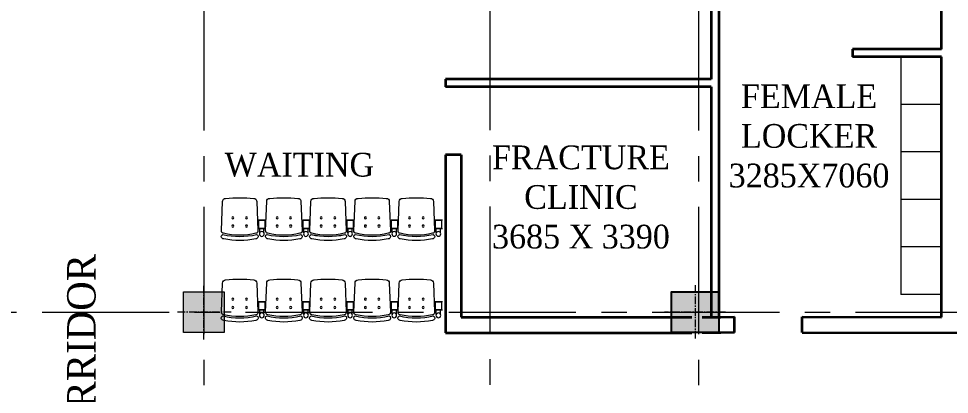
# Model space of a CAD drawing. Header units: inches. Extents: x 1789308 to 1948517, y 1504002 to 1708835.
# Drawn here: x 1890694 to 1893439, y 1665094 to 1666201 of the extents above; entities that cross this region are included whole.
import ezdxf

# ---------------------------------------------------------------- set-up
doc = ezdxf.new("R2010")
doc.units = ezdxf.units.IN
doc.header["$LTSCALE"] = 0.015
doc.header["$MEASUREMENT"] = 0
for name, pattern in [('$DDT_AUDIT_GENERATED_(C)', [0]), ('CENTER', [2, 1.25, -0.25, 0.25, -0.25]), ('CENTER2', [1.125, 0.75, -0.125, 0.125, -0.125])]:
    doc.linetypes.add(name, pattern=pattern)
for name, color, linetype, lineweight in [('CENTER LINE', 1, 'CENTER2', 18), ('COLUMN - HACTH - STR', 25, '$DDT_AUDIT_GENERATED_(C)', 15), ('COLUMN - STR', 6, 'Continuous', 15), ('ELE .18', 250, 'Continuous', 15), ('GRID - COLUMN - STR', 251, 'CENTER', 15), ('PR_TEXT', 7, 'Continuous', 13), ('PROPOSED_HOSPITAL_BASUNDHARA$0$MUEBLES', 143, 'Continuous', 5), ('SECTION -  LINE - STR', 3, 'Continuous', 20), ('TEXT', 7, 'Continuous', 5), ('wall', 1, 'Continuous', 35)]:
    doc.layers.add(name, color=color, linetype=linetype, lineweight=lineweight)
doc.styles.add('Scale M 100', font='times.ttf', dxfattribs={"width": 0.95, "height": 350})

# ---------------------------------------------------------------- blocks, each defined once
blk = doc.blocks.new('COL 600X600')
at = {"layer": 'COLUMN - HACTH - STR'}
h = blk.add_hatch(color=256, dxfattribs=at)
h.dxf.hatch_style = 1
h.paths.add_polyline_path([(-226608, -550894), (-226008, -550894), (-226008, -550294), (-226608, -550294)])
at = {"layer": 'CENTER LINE', "ltscale": 10000}
for points in [[(-226308, -550994), (-226308, -550194)], [(-225908, -550594), (-226708, -550594)]]:
    blk.add_lwpolyline(points, dxfattribs=at)
at = {"layer": 'COLUMN - STR', "ltscale": 100}
blk.add_lwpolyline([(-226608, -550294), (-226008, -550294), (-226008, -550894), (-226608, -550894)], close=True, dxfattribs=at)
blk = doc.blocks.new('COL 600X700')
at = {"layer": 'COLUMN - HACTH - STR', "ltscale": 100}
blk.add_hatch(color=256, dxfattribs=at).paths.add_polyline_path([(600, 0), (0, 0), (0, -700), (600, -700)])
at = {"layer": 'CENTER LINE', "color": 6, "ltscale": 10000}
for points in [[(300, 100), (300, -800)], [(-100, -350), (700, -350)]]:
    blk.add_lwpolyline(points, dxfattribs=at)
at = {"layer": 'COLUMN - STR', "linetype": 'Continuous', "lineweight": -3, "ltscale": 100}
blk.add_lwpolyline([(0, 0), (600, 0), (600, -700), (0, -700)], close=True, dxfattribs=at)
blk = doc.blocks.new('fdhs')
at = {"layer": 'PROPOSED_HOSPITAL_BASUNDHARA$0$MUEBLES', "color": 252}
for p, q in [((-431227, -476146), (-431227, -476211)), ((-431227, -476146), (-431227, -476211)), ((-431164, -476146), (-431164, -476211)), ((-431164, -476146), (-431164, -476211)), ((-431164, -476146), (-431164, -476211)), ((-431164, -476146), (-431164, -476211)), ((-430576, -476146), (-430576, -476211)), ((-430576, -476146), (-430576, -476211)), ((-430513, -476146), (-430513, -476211)), ((-430513, -476146), (-430513, -476211)), ((-430513, -476146), (-430513, -476211)), ((-429925, -476146), (-429925, -476211)), ((-429925, -476146), (-429925, -476211)), ((-429862, -476146), (-429862, -476211)), ((-429862, -476146), (-429862, -476211)), ((-429862, -476146), (-429862, -476211))]:
    blk.add_line(p, q, dxfattribs=at)
for points in [[(-431758, -476057, 0.313291), (-431793, -476086), (-431793, -476094, 0.405338), (-431770, -476121, -0.108187), (-431273, -476121, 0.405338), (-431250, -476094), (-431250, -476086, 0.313291), (-431285, -476057, 0.106839), (-431758, -476057)], [(-431107, -476057, 0.313291), (-431142, -476086), (-431142, -476094, 0.405338), (-431119, -476121, -0.108187), (-430622, -476121, 0.405338), (-430599, -476094), (-430599, -476086, 0.313291), (-430633, -476057, 0.106839), (-431107, -476057)], [(-430456, -476057, 0.313291), (-430490, -476086), (-430490, -476094, 0.405338), (-430468, -476121, -0.108187), (-429971, -476121, 0.405338), (-429948, -476094), (-429948, -476086, 0.313291), (-429982, -476057, 0.106839), (-430456, -476057)]]:
    blk.add_lwpolyline(points, format="xyb", dxfattribs=at)
for points in [[(-431284, -476139, 0.116706), (-431759, -476139, 0.436418), (-431790, -476180), (-431774, -476607, 0.420081), (-431729, -476654, 0.045627), (-431314, -476654, 0.420081), (-431269, -476607), (-431253, -476180, 0.436418)], [(-430633, -476139, 0.116706), (-431108, -476139, 0.436418), (-431139, -476180), (-431123, -476607, 0.420081), (-431077, -476654, 0.045627), (-430663, -476654, 0.420081), (-430618, -476607), (-430602, -476180, 0.436418)], [(-429981, -476139, 0.116706), (-430457, -476139, 0.436418), (-430487, -476180), (-430472, -476607, 0.420081), (-430426, -476654, 0.045627), (-430012, -476654, 0.420081), (-429967, -476607), (-429951, -476180, 0.436418)]]:
    blk.add_lwpolyline(points, format="xyb", close=True, dxfattribs=at)
for points in [[(-431259, -476332), (-431149, -476332), (-431149, -476211), (-431254, -476211)], [(-431133, -476332), (-431243, -476332), (-431243, -476211), (-431137, -476211)], [(-430608, -476332), (-430497, -476332), (-430497, -476211), (-430603, -476211)], [(-430482, -476332), (-430592, -476332), (-430592, -476211), (-430486, -476211)], [(-429956, -476332), (-429846, -476332), (-429846, -476211), (-429952, -476211)], [(-429831, -476332), (-429941, -476332), (-429941, -476211), (-429835, -476211)]]:
    blk.add_lwpolyline(points, dxfattribs=at)
for centre, radius in [((-431196, -476130), 35.5), ((-431196, -476130), 35.5), ((-430545, -476130), 35.5), ((-430545, -476130), 35.5), ((-429894, -476130), 35.5), ((-429894, -476130), 35.5), ((-431622, -476246), 15), ((-431622, -476368), 15), ((-431422, -476368), 15), ((-431421, -476246), 15), ((-430971, -476246), 15), ((-430971, -476368), 15), ((-430771, -476368), 15), ((-430770, -476246), 15), ((-430319, -476246), 15), ((-430319, -476368), 15), ((-430119, -476246), 15), ((-430119, -476368), 15)]:
    blk.add_circle(centre, radius, dxfattribs=at)
blk = doc.blocks.new('A$C1CC35E0C')
at = {"layer": 'ELE .18'}
for p, q in [((21605.5, -32377.3), (21605.5, -35877.3)), ((22205.5, -33077.3), (21605.5, -33077.3)), ((22205.5, -33777.3), (21605.5, -33777.3)), ((22205.5, -34477.3), (21605.5, -34477.3)), ((22205.5, -35177.3), (21605.5, -35177.3)), ((22205.5, -35877.3), (21605.5, -35877.3))]:
    blk.add_line(p, q, dxfattribs=at)
at = {"layer": 'GRID - COLUMN - STR', "ltscale": 100000}
for p, q in [((11325.5, 4412.1), (11325.5, -69399.6)), ((15541.3, 4418.7), (15541.3, -69399.6)), ((18620.3, 4412.1), (18620.3, -69399.6)), ((-12062.3, -36139), (88195.3, -36139))]:
    blk.add_line(p, q, dxfattribs=at)
at = {"layer": 'wall'}
for p, q in [((18920.3, -29147.7), (18920.3, -36208.3)), ((22205.5, -32262.3), (22205.5, -29147.7)), ((18805.3, -29317), (18805.3, -32705.3)), ((22205.5, -32262.3), (20890.6, -32262.3)), ((20890.6, -32262.3), (20890.6, -32377.3)), ((22205.5, -32377.3), (20890.6, -32377.3)), ((22205.5, -32377.3), (21090.6, -32377.3)), ((22205.5, -36210), (22205.5, -32377.3)), ((18805.3, -32705.3), (14890.5, -32705.3)), ((14890.5, -32705.3), (14890.5, -32820.3)), ((18805.3, -32820.3), (14890.5, -32820.3)), ((18805.3, -32820.3), (18805.3, -36208.3)), ((14890.5, -33820.3), (14890.5, -36440)), ((15120.5, -33820.3), (14890.5, -33820.3)), ((15120.5, -33820.3), (15120.5, -36210)), ((15120.5, -36210), (18521.3, -36210)), ((18675.5, -36210), (18950.5, -36210)), ((18950.5, -36210), (19150.3, -36208.3)), ((19150.3, -36438.3), (19150.3, -36208.3)), ((20150.3, -36438.3), (20150.3, -36208.3)), ((20150.3, -36208.3), (22205.5, -36210)), ((14890.5, -36440), (18521.3, -36440)), ((18675.5, -36438.3), (18950.5, -36438.3)), ((19150.3, -36438.3), (18950.5, -36440)), ((20150.3, -36438.3), (24055.5, -36440))]:
    blk.add_line(p, q, dxfattribs=at)
at = {"layer": 'COLUMN - STR'}
blk.add_blockref('COL 600X600', (237633.4, 514455.5), dxfattribs=at)
at = {"layer": 'COLUMN - STR', "color": 1, "rotation": 270}
blk.add_blockref('COL 600X700', (18920.3, -35839), dxfattribs=at)
at = {"layer": 'PR_TEXT', "color": 1, "xscale": -1, "rotation": 180}
for p in [(443375.4, -511114.9), (444677.8, -511114.8), (443375.4, -512314.8), (444677.8, -512314.8)]:
    blk.add_blockref('fdhs', p, dxfattribs=at)
at = {"layer": 'TEXT', "char_height": 350, "attachment_point": 1, "style": 'Scale M 100'}
for s, width, insert in [('\\pxqc;FEMALE LOCKER\\P3285X7060', 3325.618, (18588.2, -32782.4)), ('\\pxqc;FRACTURE CLINIC\\P3685 X 3390', 2580.168, (15596.4, -33682.1)), ('WAITING', 1749.301, (11632.4, -33790.3))]:
    blk.add_mtext_dynamic_manual_height_columns(s, width=width, gutter_width=625, heights=[0], dxfattribs=dict(at, insert=insert))
at = {"layer": 'TEXT', "insert": (9307.7, -41473.6), "char_height": 420, "attachment_point": 1, "rotation": 90, "style": 'Scale M 100'}
blk.add_mtext_dynamic_manual_height_columns('2700 WIDE CORRIDOR', width=9718.037, gutter_width=625, heights=[0], dxfattribs=at)

msp = doc.modelspace()

# ---------------------------------------------------------------- block references
at = {"layer": 'SECTION -  LINE - STR', "xscale": 0.2, "yscale": 0.2, "zscale": 0.2}
msp.add_blockref('A$C1CC35E0C', (1888975.2, 1672563.4), dxfattribs=at)

doc.saveas('drawing.dxf')
